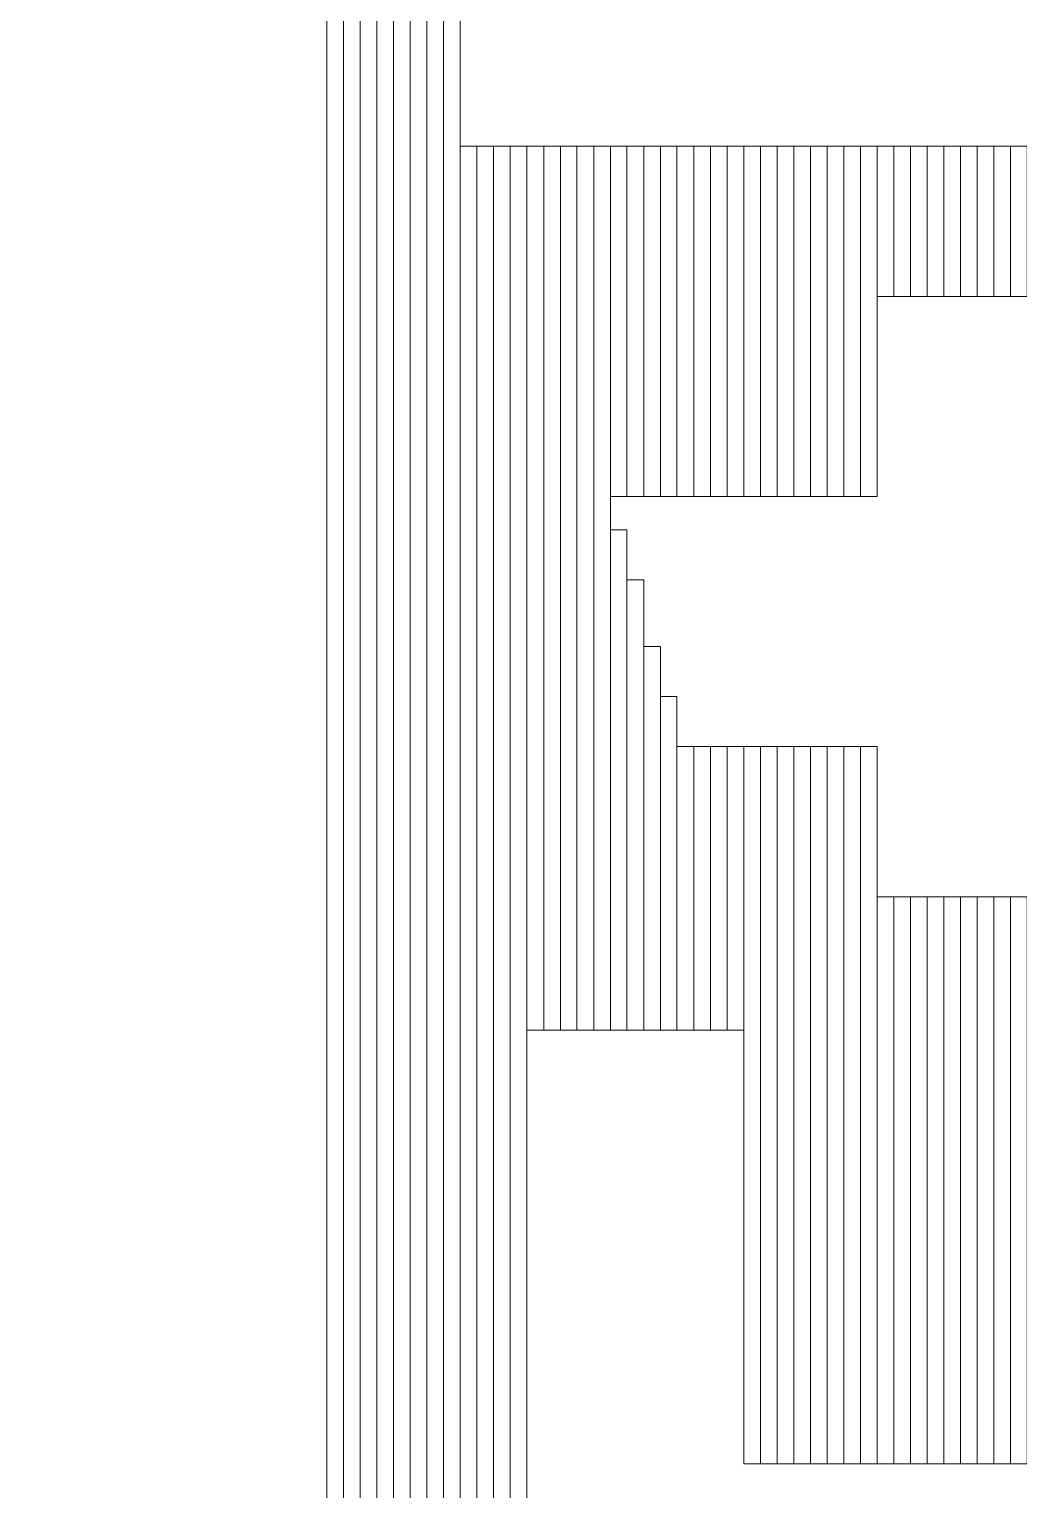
# Model space of a CAD drawing. Header units: millimetres. Extents: x -90 to 99, y -65 to 67.
# Drawn here: x -50.941 to -49.433, y 13.297 to 15.522 of the extents above; entities that cross this region are included whole.
import ezdxf

# ---------------------------------------------------------------- set-up
doc = ezdxf.new("R2010")
doc.units = ezdxf.units.MM
doc.header["$MEASUREMENT"] = 0
doc.layers.add('BG_OUTLINE', color=7, linetype='Continuous')
doc.layers.add('MA_PEN3', color=7, linetype='Continuous')

msp = doc.modelspace()

# ---------------------------------------------------------------- linework, layer by layer
at = {"layer": 'BG_OUTLINE', "color": 3, "lineweight": 9}
msp.add_open_spline([(-71.7269, -61.8795), (-71.7269, -61.8795), (-71.7343, 42.2681), (-71.7343, 42.2681), (-71.7343, 42.2681), (-71.7348, 43.0066), (-71.4419, 43.715), (-70.92, 44.2375), (-70.92, 44.2375), (-70.3982, 44.76), (-69.6866, 45.0538), (-68.9482, 45.0543), (-68.9482, 45.0543), (-68.9482, 45.0543), (75.2046, 45.0543), (75.2046, 45.0543), (75.2046, 45.0543), (76.8319, 45.0552), (78.1763, 43.7805), (78.2661, 42.1556), (78.2661, 42.1556), (78.2661, 42.1556), (78.2661, 31.2814), (78.2661, 31.2814), (78.2661, 31.2814), (78.2661, 31.2814), (72.2646, 31.2814), (72.2646, 31.2814), (72.2646, 31.2814), (72.2646, 31.2814), (72.2646, 26.9814), (72.2646, 26.9814), (72.2646, 26.9814), (72.2646, 26.9814), (78.2661, 26.9814), (78.2661, 26.9814), (78.2661, 26.9814), (78.2661, 26.9814), (78.2661, 18.6553), (78.2661, 18.6553), (78.2661, 18.6553), (78.2661, 18.6553), (72.2496, 18.6553), (72.2496, 18.6553), (72.2496, 18.6553), (72.2496, 18.6553), (72.2496, 14.3553), (72.2496, 14.3553), (72.2496, 14.3553), (72.2496, 14.3553), (78.2661, 14.3553), (78.2661, 14.3553), (78.2661, 14.3553), (78.2661, 14.3553), (78.2661, 9.255), (78.2661, 9.255), (78.2661, 9.255), (78.2661, 9.255), (72.2648, 9.255), (72.2648, 9.255), (72.2648, 9.255), (72.2648, 9.255), (72.2648, 4.955), (72.2648, 4.955), (72.2648, 4.955), (72.2648, 4.955), (78.2661, 4.955), (78.2661, 4.955), (78.2661, 4.955), (78.2661, 4.955), (78.2661, -3.3762), (78.2661, -3.3762), (78.2661, -3.3762), (78.2661, -3.3762), (72.2445, -3.3762), (72.2445, -3.3762), (72.2445, -3.3762), (72.2445, -3.3762), (72.2445, -7.6762), (72.2445, -7.6762), (72.2445, -7.6762), (72.2445, -7.6762), (78.2661, -7.6762), (78.2661, -7.6762), (78.2661, -7.6762), (78.2661, -7.6762), (78.2661, -12.7615), (78.2661, -12.7615), (78.2661, -12.7615), (78.2661, -12.7615), (72.2651, -12.7615), (72.2651, -12.7615), (72.2651, -12.7615), (72.2651, -12.7615), (72.2651, -17.0615), (72.2651, -17.0615), (72.2651, -17.0615), (72.2651, -17.0615), (78.2661, -17.0615), (78.2661, -17.0615), (78.2661, -17.0615), (78.2661, -17.0615), (78.2661, -25.4097), (78.2661, -25.4097), (78.2661, -25.4097), (78.2661, -25.4097), (72.2656, -25.4097), (72.2656, -25.4097), (72.2656, -25.4097), (72.2656, -25.4097), (72.2656, -29.7097), (72.2656, -29.7097), (72.2656, -29.7097), (72.2656, -29.7097), (78.2661, -29.7097), (78.2661, -29.7097), (78.2661, -29.7097), (78.2661, -29.7097), (78.2661, -34.793), (78.2661, -34.793), (78.2661, -34.793), (78.2661, -34.793), (72.2679, -34.793), (72.2679, -34.793), (72.2679, -34.793), (72.2679, -34.793), (72.2679, -39.0929), (72.2679, -39.0929), (72.2679, -39.0929), (72.2679, -39.0929), (78.2661, -39.0929), (78.2661, -39.0929), (78.2661, -39.0929), (78.2661, -39.0929), (78.2661, -47.4269), (78.2661, -47.4269), (78.2661, -47.4269), (78.2661, -47.4269), (72.2679, -47.4269), (72.2679, -47.4269), (72.2679, -47.4269), (72.2679, -47.4269), (72.2679, -51.7269), (72.2679, -51.7269), (72.2679, -51.7269), (72.2679, -51.7269), (78.2661, -51.7269), (78.2661, -51.7269), (78.2661, -51.7269), (78.2661, -51.7269), (78.2661, -51.8138), (78.2661, -51.8138), (78.2661, -51.8138), (78.2661, -51.8138), (78.2656, -61.8468), (78.2656, -61.8468), (78.2656, -61.8468), (78.2661, -62.6669), (77.9407, -63.4536), (77.3612, -64.0339), (77.3612, -64.0339), (76.7817, -64.6142), (75.9915, -64.9405), (75.1713, -64.941), (75.1713, -64.941), (75.1713, -64.941), (-68.6609, -64.9456), (-68.6609, -64.9456), (-68.6609, -64.9456), (-69.4735, -64.9461), (-70.2531, -64.6237), (-70.8281, -64.0495), (-70.8281, -64.0495), (-71.4031, -63.4752), (-71.7264, -62.6922), (-71.7269, -61.8795)], degree=3, knots=[0, 0, 0, 0, 0.022727, 0.022727, 0.022727, 0.022727, 0.045455, 0.045455, 0.045455, 0.045455, 0.068182, 0.068182, 0.068182, 0.068182, 0.090909, 0.090909, 0.090909, 0.090909, 0.113636, 0.113636, 0.113636, 0.113636, 0.136364, 0.136364, 0.136364, 0.136364, 0.159091, 0.159091, 0.159091, 0.159091, 0.181818, 0.181818, 0.181818, 0.181818, 0.204545, 0.204545, 0.204545, 0.204545, 0.227273, 0.227273, 0.227273, 0.227273, 0.25, 0.25, 0.25, 0.25, 0.272727, 0.272727, 0.272727, 0.272727, 0.295455, 0.295455, 0.295455, 0.295455, 0.318182, 0.318182, 0.318182, 0.318182, 0.340909, 0.340909, 0.340909, 0.340909, 0.363636, 0.363636, 0.363636, 0.363636, 0.386364, 0.386364, 0.386364, 0.386364, 0.409091, 0.409091, 0.409091, 0.409091, 0.431818, 0.431818, 0.431818, 0.431818, 0.454545, 0.454545, 0.454545, 0.454545, 0.477273, 0.477273, 0.477273, 0.477273, 0.5, 0.5, 0.5, 0.5, 0.522727, 0.522727, 0.522727, 0.522727, 0.545455, 0.545455, 0.545455, 0.545455, 0.568182, 0.568182, 0.568182, 0.568182, 0.590909, 0.590909, 0.590909, 0.590909, 0.613636, 0.613636, 0.613636, 0.613636, 0.636364, 0.636364, 0.636364, 0.636364, 0.659091, 0.659091, 0.659091, 0.659091, 0.681818, 0.681818, 0.681818, 0.681818, 0.704545, 0.704545, 0.704545, 0.704545, 0.727273, 0.727273, 0.727273, 0.727273, 0.75, 0.75, 0.75, 0.75, 0.772727, 0.772727, 0.772727, 0.772727, 0.795455, 0.795455, 0.795455, 0.795455, 0.818182, 0.818182, 0.818182, 0.818182, 0.840909, 0.840909, 0.840909, 0.840909, 0.863636, 0.863636, 0.863636, 0.863636, 0.886364, 0.886364, 0.886364, 0.886364, 0.909091, 0.909091, 0.909091, 0.909091, 0.931818, 0.931818, 0.931818, 0.931818, 0.954545, 0.954545, 0.954545, 0.954545, 0.977273, 0.977273, 0.977273, 0.977273, 1, 1, 1, 1], dxfattribs=at)
at = {"layer": 'MA_PEN3', "color": 5, "lineweight": 9}
for points in [[(-50.4617, 12.6512), (-50.4617, 12.6512), (-50.4871, 12.6512), (-50.4871, 12.6512), (-50.4871, 12.6512), (-50.4871, 12.6512), (-50.4871, 25.0972), (-50.4871, 25.0972), (-50.4871, 25.0972), (-50.4871, 25.0972), (-50.4617, 25.0972), (-50.4617, 25.0972), (-50.4617, 25.0972), (-50.4617, 25.0972), (-50.4617, 12.6512), (-50.4617, 12.6512)], [(-50.4363, 12.6512), (-50.4363, 12.6512), (-50.4617, 12.6512), (-50.4617, 12.6512), (-50.4617, 12.6512), (-50.4617, 12.6512), (-50.4617, 25.0972), (-50.4617, 25.0972), (-50.4617, 25.0972), (-50.4617, 25.0972), (-50.4363, 25.0972), (-50.4363, 25.0972), (-50.4363, 25.0972), (-50.4363, 25.0972), (-50.4363, 12.6512), (-50.4363, 12.6512)], [(-50.4109, 12.6512), (-50.4109, 12.6512), (-50.4363, 12.6512), (-50.4363, 12.6512), (-50.4363, 12.6512), (-50.4363, 12.6512), (-50.4363, 25.0972), (-50.4363, 25.0972), (-50.4363, 25.0972), (-50.4363, 25.0972), (-50.4109, 25.0972), (-50.4109, 25.0972), (-50.4109, 25.0972), (-50.4109, 25.0972), (-50.4109, 12.6512), (-50.4109, 12.6512)], [(-50.3855, 12.6512), (-50.3855, 12.6512), (-50.4109, 12.6512), (-50.4109, 12.6512), (-50.4109, 12.6512), (-50.4109, 12.6512), (-50.4109, 25.0972), (-50.4109, 25.0972), (-50.4109, 25.0972), (-50.4109, 25.0972), (-50.3855, 25.0972), (-50.3855, 25.0972), (-50.3855, 25.0972), (-50.3855, 25.0972), (-50.3855, 12.6512), (-50.3855, 12.6512)], [(-50.3601, 12.6512), (-50.3601, 12.6512), (-50.3855, 12.6512), (-50.3855, 12.6512), (-50.3855, 12.6512), (-50.3855, 12.6512), (-50.3855, 25.0972), (-50.3855, 25.0972), (-50.3855, 25.0972), (-50.3855, 25.0972), (-50.3601, 25.0972), (-50.3601, 25.0972), (-50.3601, 25.0972), (-50.3601, 25.0972), (-50.3601, 12.6512), (-50.3601, 12.6512)], [(-50.3347, 12.6512), (-50.3347, 12.6512), (-50.3601, 12.6512), (-50.3601, 12.6512), (-50.3601, 12.6512), (-50.3601, 12.6512), (-50.3601, 25.0972), (-50.3601, 25.0972), (-50.3601, 25.0972), (-50.3601, 25.0972), (-50.3347, 25.0972), (-50.3347, 25.0972), (-50.3347, 25.0972), (-50.3347, 25.0972), (-50.3347, 12.6512), (-50.3347, 12.6512)], [(-50.3093, 12.6512), (-50.3093, 12.6512), (-50.3347, 12.6512), (-50.3347, 12.6512), (-50.3347, 12.6512), (-50.3347, 12.6512), (-50.3347, 25.0972), (-50.3347, 25.0972), (-50.3347, 25.0972), (-50.3347, 25.0972), (-50.3093, 25.0972), (-50.3093, 25.0972), (-50.3093, 25.0972), (-50.3093, 25.0972), (-50.3093, 12.6512), (-50.3093, 12.6512)], [(-50.2839, 12.6512), (-50.2839, 12.6512), (-50.3093, 12.6512), (-50.3093, 12.6512), (-50.3093, 12.6512), (-50.3093, 12.6512), (-50.3093, 25.0972), (-50.3093, 25.0972), (-50.3093, 25.0972), (-50.3093, 25.0972), (-50.2839, 25.0972), (-50.2839, 25.0972), (-50.2839, 25.0972), (-50.2839, 25.0972), (-50.2839, 12.6512), (-50.2839, 12.6512)], [(-50.2586, 12.6512), (-50.2586, 12.6512), (-50.2839, 12.6512), (-50.2839, 12.6512), (-50.2839, 12.6512), (-50.2839, 12.6512), (-50.2839, 15.3436), (-50.2839, 15.3436), (-50.2839, 15.3436), (-50.2839, 15.3436), (-50.2586, 15.3436), (-50.2586, 15.3436), (-50.2586, 15.3436), (-50.2586, 15.3436), (-50.2586, 12.6512), (-50.2586, 12.6512)], [(-50.2331, 12.6512), (-50.2331, 12.6512), (-50.2586, 12.6512), (-50.2586, 12.6512), (-50.2586, 12.6512), (-50.2586, 12.6512), (-50.2586, 15.3436), (-50.2586, 15.3436), (-50.2586, 15.3436), (-50.2586, 15.3436), (-50.2331, 15.3436), (-50.2331, 15.3436), (-50.2331, 15.3436), (-50.2331, 15.3436), (-50.2331, 12.6512), (-50.2331, 12.6512)], [(-50.2077, 12.6512), (-50.2077, 12.6512), (-50.2331, 12.6512), (-50.2331, 12.6512), (-50.2331, 12.6512), (-50.2331, 12.6512), (-50.2331, 15.3436), (-50.2331, 15.3436), (-50.2331, 15.3436), (-50.2331, 15.3436), (-50.2077, 15.3436), (-50.2077, 15.3436), (-50.2077, 15.3436), (-50.2077, 15.3436), (-50.2077, 12.6512), (-50.2077, 12.6512)], [(-50.1824, 12.6512), (-50.1824, 12.6512), (-50.2077, 12.6512), (-50.2077, 12.6512), (-50.2077, 12.6512), (-50.2077, 12.6512), (-50.2077, 15.3436), (-50.2077, 15.3436), (-50.2077, 15.3436), (-50.2077, 15.3436), (-50.1824, 15.3436), (-50.1824, 15.3436), (-50.1824, 15.3436), (-50.1824, 15.3436), (-50.1824, 12.6512), (-50.1824, 12.6512)], [(-50.1569, 13.9974), (-50.1569, 13.9974), (-50.1824, 13.9974), (-50.1824, 13.9974), (-50.1824, 13.9974), (-50.1824, 13.9974), (-50.1824, 15.3436), (-50.1824, 15.3436), (-50.1824, 15.3436), (-50.1824, 15.3436), (-50.1569, 15.3436), (-50.1569, 15.3436), (-50.1569, 15.3436), (-50.1569, 15.3436), (-50.1569, 13.9974), (-50.1569, 13.9974)], [(-50.1315, 13.9974), (-50.1315, 13.9974), (-50.1569, 13.9974), (-50.1569, 13.9974), (-50.1569, 13.9974), (-50.1569, 13.9974), (-50.1569, 15.3436), (-50.1569, 15.3436), (-50.1569, 15.3436), (-50.1569, 15.3436), (-50.1315, 15.3436), (-50.1315, 15.3436), (-50.1315, 15.3436), (-50.1315, 15.3436), (-50.1315, 13.9974), (-50.1315, 13.9974)], [(-50.1062, 13.9974), (-50.1062, 13.9974), (-50.1315, 13.9974), (-50.1315, 13.9974), (-50.1315, 13.9974), (-50.1315, 13.9974), (-50.1315, 15.3436), (-50.1315, 15.3436), (-50.1315, 15.3436), (-50.1315, 15.3436), (-50.1062, 15.3436), (-50.1062, 15.3436), (-50.1062, 15.3436), (-50.1062, 15.3436), (-50.1062, 13.9974), (-50.1062, 13.9974)], [(-50.0807, 13.9974), (-50.0807, 13.9974), (-50.1062, 13.9974), (-50.1062, 13.9974), (-50.1062, 13.9974), (-50.1062, 13.9974), (-50.1062, 15.3436), (-50.1062, 15.3436), (-50.1062, 15.3436), (-50.1062, 15.3436), (-50.0807, 15.3436), (-50.0807, 15.3436), (-50.0807, 15.3436), (-50.0807, 15.3436), (-50.0807, 13.9974), (-50.0807, 13.9974)], [(-50.0553, 13.9974), (-50.0553, 13.9974), (-50.0807, 13.9974), (-50.0807, 13.9974), (-50.0807, 13.9974), (-50.0807, 13.9974), (-50.0807, 15.3436), (-50.0807, 15.3436), (-50.0807, 15.3436), (-50.0807, 15.3436), (-50.0553, 15.3436), (-50.0553, 15.3436), (-50.0553, 15.3436), (-50.0553, 15.3436), (-50.0553, 13.9974), (-50.0553, 13.9974)], [(-50.03, 14.8102), (-50.03, 14.8102), (-50.0553, 14.8102), (-50.0553, 14.8102), (-50.0553, 14.8102), (-50.0553, 14.8102), (-50.0553, 15.3436), (-50.0553, 15.3436), (-50.0553, 15.3436), (-50.0553, 15.3436), (-50.03, 15.3436), (-50.03, 15.3436), (-50.03, 15.3436), (-50.03, 15.3436), (-50.03, 14.8102), (-50.03, 14.8102)], [(-50.0045, 14.8102), (-50.0045, 14.8102), (-50.03, 14.8102), (-50.03, 14.8102), (-50.03, 14.8102), (-50.03, 14.8102), (-50.03, 15.3436), (-50.03, 15.3436), (-50.03, 15.3436), (-50.03, 15.3436), (-50.0045, 15.3436), (-50.0045, 15.3436), (-50.0045, 15.3436), (-50.0045, 15.3436), (-50.0045, 14.8102), (-50.0045, 14.8102)], [(-49.9791, 14.8102), (-49.9791, 14.8102), (-50.0045, 14.8102), (-50.0045, 14.8102), (-50.0045, 14.8102), (-50.0045, 14.8102), (-50.0045, 15.3436), (-50.0045, 15.3436), (-50.0045, 15.3436), (-50.0045, 15.3436), (-49.9791, 15.3436), (-49.9791, 15.3436), (-49.9791, 15.3436), (-49.9791, 15.3436), (-49.9791, 14.8102), (-49.9791, 14.8102)], [(-49.9538, 14.8102), (-49.9538, 14.8102), (-49.9791, 14.8102), (-49.9791, 14.8102), (-49.9791, 14.8102), (-49.9791, 14.8102), (-49.9791, 15.3436), (-49.9791, 15.3436), (-49.9791, 15.3436), (-49.9791, 15.3436), (-49.9538, 15.3436), (-49.9538, 15.3436), (-49.9538, 15.3436), (-49.9538, 15.3436), (-49.9538, 14.8102), (-49.9538, 14.8102)], [(-49.9283, 14.8102), (-49.9283, 14.8102), (-49.9538, 14.8102), (-49.9538, 14.8102), (-49.9538, 14.8102), (-49.9538, 14.8102), (-49.9538, 15.3436), (-49.9538, 15.3436), (-49.9538, 15.3436), (-49.9538, 15.3436), (-49.9283, 15.3436), (-49.9283, 15.3436), (-49.9283, 15.3436), (-49.9283, 15.3436), (-49.9283, 14.8102), (-49.9283, 14.8102)], [(-49.9029, 14.8102), (-49.9029, 14.8102), (-49.9283, 14.8102), (-49.9283, 14.8102), (-49.9283, 14.8102), (-49.9283, 14.8102), (-49.9283, 15.3436), (-49.9283, 15.3436), (-49.9283, 15.3436), (-49.9283, 15.3436), (-49.9029, 15.3436), (-49.9029, 15.3436), (-49.9029, 15.3436), (-49.9029, 15.3436), (-49.9029, 14.8102), (-49.9029, 14.8102)], [(-49.8776, 14.8102), (-49.8776, 14.8102), (-49.9029, 14.8102), (-49.9029, 14.8102), (-49.9029, 14.8102), (-49.9029, 14.8102), (-49.9029, 15.3436), (-49.9029, 15.3436), (-49.9029, 15.3436), (-49.9029, 15.3436), (-49.8776, 15.3436), (-49.8776, 15.3436), (-49.8776, 15.3436), (-49.8776, 15.3436), (-49.8776, 14.8102), (-49.8776, 14.8102)], [(-49.8521, 14.8102), (-49.8521, 14.8102), (-49.8776, 14.8102), (-49.8776, 14.8102), (-49.8776, 14.8102), (-49.8776, 14.8102), (-49.8776, 15.3436), (-49.8776, 15.3436), (-49.8776, 15.3436), (-49.8776, 15.3436), (-49.8521, 15.3436), (-49.8521, 15.3436), (-49.8521, 15.3436), (-49.8521, 15.3436), (-49.8521, 14.8102), (-49.8521, 14.8102)], [(-49.8267, 14.8102), (-49.8267, 14.8102), (-49.8521, 14.8102), (-49.8521, 14.8102), (-49.8521, 14.8102), (-49.8521, 14.8102), (-49.8521, 15.3436), (-49.8521, 15.3436), (-49.8521, 15.3436), (-49.8521, 15.3436), (-49.8267, 15.3436), (-49.8267, 15.3436), (-49.8267, 15.3436), (-49.8267, 15.3436), (-49.8267, 14.8102), (-49.8267, 14.8102)], [(-49.8014, 14.8102), (-49.8014, 14.8102), (-49.8267, 14.8102), (-49.8267, 14.8102), (-49.8267, 14.8102), (-49.8267, 14.8102), (-49.8267, 15.3436), (-49.8267, 15.3436), (-49.8267, 15.3436), (-49.8267, 15.3436), (-49.8014, 15.3436), (-49.8014, 15.3436), (-49.8014, 15.3436), (-49.8014, 15.3436), (-49.8014, 14.8102), (-49.8014, 14.8102)], [(-49.7759, 14.8102), (-49.7759, 14.8102), (-49.8014, 14.8102), (-49.8014, 14.8102), (-49.8014, 14.8102), (-49.8014, 14.8102), (-49.8014, 15.3436), (-49.8014, 15.3436), (-49.8014, 15.3436), (-49.8014, 15.3436), (-49.7759, 15.3436), (-49.7759, 15.3436), (-49.7759, 15.3436), (-49.7759, 15.3436), (-49.7759, 14.8102), (-49.7759, 14.8102)], [(-49.7505, 14.8102), (-49.7505, 14.8102), (-49.7759, 14.8102), (-49.7759, 14.8102), (-49.7759, 14.8102), (-49.7759, 14.8102), (-49.7759, 15.3436), (-49.7759, 15.3436), (-49.7759, 15.3436), (-49.7759, 15.3436), (-49.7505, 15.3436), (-49.7505, 15.3436), (-49.7505, 15.3436), (-49.7505, 15.3436), (-49.7505, 14.8102), (-49.7505, 14.8102)], [(-49.7252, 14.8102), (-49.7252, 14.8102), (-49.7505, 14.8102), (-49.7505, 14.8102), (-49.7505, 14.8102), (-49.7505, 14.8102), (-49.7505, 15.3436), (-49.7505, 15.3436), (-49.7505, 15.3436), (-49.7505, 15.3436), (-49.7252, 15.3436), (-49.7252, 15.3436), (-49.7252, 15.3436), (-49.7252, 15.3436), (-49.7252, 14.8102), (-49.7252, 14.8102)], [(-49.6997, 14.8102), (-49.6997, 14.8102), (-49.7252, 14.8102), (-49.7252, 14.8102), (-49.7252, 14.8102), (-49.7252, 14.8102), (-49.7252, 15.3436), (-49.7252, 15.3436), (-49.7252, 15.3436), (-49.7252, 15.3436), (-49.6997, 15.3436), (-49.6997, 15.3436), (-49.6997, 15.3436), (-49.6997, 15.3436), (-49.6997, 14.8102), (-49.6997, 14.8102)], [(-49.6743, 14.8102), (-49.6743, 14.8102), (-49.6997, 14.8102), (-49.6997, 14.8102), (-49.6997, 14.8102), (-49.6997, 14.8102), (-49.6997, 15.3436), (-49.6997, 15.3436), (-49.6997, 15.3436), (-49.6997, 15.3436), (-49.6743, 15.3436), (-49.6743, 15.3436), (-49.6743, 15.3436), (-49.6743, 15.3436), (-49.6743, 14.8102), (-49.6743, 14.8102)], [(-49.649, 14.8102), (-49.649, 14.8102), (-49.6743, 14.8102), (-49.6743, 14.8102), (-49.6743, 14.8102), (-49.6743, 14.8102), (-49.6743, 15.3436), (-49.6743, 15.3436), (-49.6743, 15.3436), (-49.6743, 15.3436), (-49.649, 15.3436), (-49.649, 15.3436), (-49.649, 15.3436), (-49.649, 15.3436), (-49.649, 14.8102), (-49.649, 14.8102)], [(-49.6235, 15.115), (-49.6235, 15.115), (-49.649, 15.115), (-49.649, 15.115), (-49.649, 15.115), (-49.649, 15.115), (-49.649, 15.3436), (-49.649, 15.3436), (-49.649, 15.3436), (-49.649, 15.3436), (-49.6235, 15.3436), (-49.6235, 15.3436), (-49.6235, 15.3436), (-49.6235, 15.3436), (-49.6235, 15.115), (-49.6235, 15.115)], [(-49.5981, 15.115), (-49.5981, 15.115), (-49.6235, 15.115), (-49.6235, 15.115), (-49.6235, 15.115), (-49.6235, 15.115), (-49.6235, 15.3436), (-49.6235, 15.3436), (-49.6235, 15.3436), (-49.6235, 15.3436), (-49.5981, 15.3436), (-49.5981, 15.3436), (-49.5981, 15.3436), (-49.5981, 15.3436), (-49.5981, 15.115), (-49.5981, 15.115)], [(-49.5728, 15.115), (-49.5728, 15.115), (-49.5981, 15.115), (-49.5981, 15.115), (-49.5981, 15.115), (-49.5981, 15.115), (-49.5981, 15.3436), (-49.5981, 15.3436), (-49.5981, 15.3436), (-49.5981, 15.3436), (-49.5728, 15.3436), (-49.5728, 15.3436), (-49.5728, 15.3436), (-49.5728, 15.3436), (-49.5728, 15.115), (-49.5728, 15.115)], [(-49.5473, 15.115), (-49.5473, 15.115), (-49.5728, 15.115), (-49.5728, 15.115), (-49.5728, 15.115), (-49.5728, 15.115), (-49.5728, 15.3436), (-49.5728, 15.3436), (-49.5728, 15.3436), (-49.5728, 15.3436), (-49.5473, 15.3436), (-49.5473, 15.3436), (-49.5473, 15.3436), (-49.5473, 15.3436), (-49.5473, 15.115), (-49.5473, 15.115)], [(-49.5219, 15.115), (-49.5219, 15.115), (-49.5473, 15.115), (-49.5473, 15.115), (-49.5473, 15.115), (-49.5473, 15.115), (-49.5473, 15.3436), (-49.5473, 15.3436), (-49.5473, 15.3436), (-49.5473, 15.3436), (-49.5219, 15.3436), (-49.5219, 15.3436), (-49.5219, 15.3436), (-49.5219, 15.3436), (-49.5219, 15.115), (-49.5219, 15.115)], [(-49.4966, 15.115), (-49.4966, 15.115), (-49.5219, 15.115), (-49.5219, 15.115), (-49.5219, 15.115), (-49.5219, 15.115), (-49.5219, 15.3436), (-49.5219, 15.3436), (-49.5219, 15.3436), (-49.5219, 15.3436), (-49.4966, 15.3436), (-49.4966, 15.3436), (-49.4966, 15.3436), (-49.4966, 15.3436), (-49.4966, 15.115), (-49.4966, 15.115)], [(-49.4711, 15.115), (-49.4711, 15.115), (-49.4966, 15.115), (-49.4966, 15.115), (-49.4966, 15.115), (-49.4966, 15.115), (-49.4966, 15.3436), (-49.4966, 15.3436), (-49.4966, 15.3436), (-49.4966, 15.3436), (-49.4711, 15.3436), (-49.4711, 15.3436), (-49.4711, 15.3436), (-49.4711, 15.3436), (-49.4711, 15.115), (-49.4711, 15.115)], [(-49.4457, 15.115), (-49.4457, 15.115), (-49.4711, 15.115), (-49.4711, 15.115), (-49.4711, 15.115), (-49.4711, 15.115), (-49.4711, 15.3436), (-49.4711, 15.3436), (-49.4711, 15.3436), (-49.4711, 15.3436), (-49.4457, 15.3436), (-49.4457, 15.3436), (-49.4457, 15.3436), (-49.4457, 15.3436), (-49.4457, 15.115), (-49.4457, 15.115)], [(-49.4204, 15.115), (-49.4204, 15.115), (-49.4457, 15.115), (-49.4457, 15.115), (-49.4457, 15.115), (-49.4457, 15.115), (-49.4457, 15.3436), (-49.4457, 15.3436), (-49.4457, 15.3436), (-49.4457, 15.3436), (-49.4204, 15.3436), (-49.4204, 15.3436), (-49.4204, 15.3436), (-49.4204, 15.3436), (-49.4204, 15.115), (-49.4204, 15.115)], [(-50.03, 13.9974), (-50.03, 13.9974), (-50.0553, 13.9974), (-50.0553, 13.9974), (-50.0553, 13.9974), (-50.0553, 13.9974), (-50.0553, 14.7594), (-50.0553, 14.7594), (-50.0553, 14.7594), (-50.0553, 14.7594), (-50.03, 14.7594), (-50.03, 14.7594), (-50.03, 14.7594), (-50.03, 14.7594), (-50.03, 13.9974), (-50.03, 13.9974)], [(-50.0045, 13.9974), (-50.0045, 13.9974), (-50.03, 13.9974), (-50.03, 13.9974), (-50.03, 13.9974), (-50.03, 13.9974), (-50.03, 14.6832), (-50.03, 14.6832), (-50.03, 14.6832), (-50.03, 14.6832), (-50.0045, 14.6832), (-50.0045, 14.6832), (-50.0045, 14.6832), (-50.0045, 14.6832), (-50.0045, 13.9974), (-50.0045, 13.9974)], [(-49.9791, 13.9974), (-49.9791, 13.9974), (-50.0045, 13.9974), (-50.0045, 13.9974), (-50.0045, 13.9974), (-50.0045, 13.9974), (-50.0045, 14.5816), (-50.0045, 14.5816), (-50.0045, 14.5816), (-50.0045, 14.5816), (-49.9791, 14.5816), (-49.9791, 14.5816), (-49.9791, 14.5816), (-49.9791, 14.5816), (-49.9791, 13.9974), (-49.9791, 13.9974)], [(-49.9538, 13.9974), (-49.9538, 13.9974), (-49.9791, 13.9974), (-49.9791, 13.9974), (-49.9791, 13.9974), (-49.9791, 13.9974), (-49.9791, 14.5054), (-49.9791, 14.5054), (-49.9791, 14.5054), (-49.9791, 14.5054), (-49.9538, 14.5054), (-49.9538, 14.5054), (-49.9538, 14.5054), (-49.9538, 14.5054), (-49.9538, 13.9974), (-49.9538, 13.9974)], [(-49.9283, 13.9974), (-49.9283, 13.9974), (-49.9538, 13.9974), (-49.9538, 13.9974), (-49.9538, 13.9974), (-49.9538, 13.9974), (-49.9538, 14.4292), (-49.9538, 14.4292), (-49.9538, 14.4292), (-49.9538, 14.4292), (-49.9283, 14.4292), (-49.9283, 14.4292), (-49.9283, 14.4292), (-49.9283, 14.4292), (-49.9283, 13.9974), (-49.9283, 13.9974)], [(-49.9029, 13.9974), (-49.9029, 13.9974), (-49.9283, 13.9974), (-49.9283, 13.9974), (-49.9283, 13.9974), (-49.9283, 13.9974), (-49.9283, 14.4292), (-49.9283, 14.4292), (-49.9283, 14.4292), (-49.9283, 14.4292), (-49.9029, 14.4292), (-49.9029, 14.4292), (-49.9029, 14.4292), (-49.9029, 14.4292), (-49.9029, 13.9974), (-49.9029, 13.9974)], [(-49.8776, 13.9974), (-49.8776, 13.9974), (-49.9029, 13.9974), (-49.9029, 13.9974), (-49.9029, 13.9974), (-49.9029, 13.9974), (-49.9029, 14.4292), (-49.9029, 14.4292), (-49.9029, 14.4292), (-49.9029, 14.4292), (-49.8776, 14.4292), (-49.8776, 14.4292), (-49.8776, 14.4292), (-49.8776, 14.4292), (-49.8776, 13.9974), (-49.8776, 13.9974)], [(-49.8521, 13.9974), (-49.8521, 13.9974), (-49.8776, 13.9974), (-49.8776, 13.9974), (-49.8776, 13.9974), (-49.8776, 13.9974), (-49.8776, 14.4292), (-49.8776, 14.4292), (-49.8776, 14.4292), (-49.8776, 14.4292), (-49.8521, 14.4292), (-49.8521, 14.4292), (-49.8521, 14.4292), (-49.8521, 14.4292), (-49.8521, 13.9974), (-49.8521, 13.9974)], [(-49.8267, 13.337), (-49.8267, 13.337), (-49.8521, 13.337), (-49.8521, 13.337), (-49.8521, 13.337), (-49.8521, 13.337), (-49.8521, 14.4292), (-49.8521, 14.4292), (-49.8521, 14.4292), (-49.8521, 14.4292), (-49.8267, 14.4292), (-49.8267, 14.4292), (-49.8267, 14.4292), (-49.8267, 14.4292), (-49.8267, 13.337), (-49.8267, 13.337)], [(-49.8014, 13.337), (-49.8014, 13.337), (-49.8267, 13.337), (-49.8267, 13.337), (-49.8267, 13.337), (-49.8267, 13.337), (-49.8267, 14.4292), (-49.8267, 14.4292), (-49.8267, 14.4292), (-49.8267, 14.4292), (-49.8014, 14.4292), (-49.8014, 14.4292), (-49.8014, 14.4292), (-49.8014, 14.4292), (-49.8014, 13.337), (-49.8014, 13.337)], [(-49.7759, 13.337), (-49.7759, 13.337), (-49.8014, 13.337), (-49.8014, 13.337), (-49.8014, 13.337), (-49.8014, 13.337), (-49.8014, 14.4292), (-49.8014, 14.4292), (-49.8014, 14.4292), (-49.8014, 14.4292), (-49.7759, 14.4292), (-49.7759, 14.4292), (-49.7759, 14.4292), (-49.7759, 14.4292), (-49.7759, 13.337), (-49.7759, 13.337)], [(-49.7505, 13.337), (-49.7505, 13.337), (-49.7759, 13.337), (-49.7759, 13.337), (-49.7759, 13.337), (-49.7759, 13.337), (-49.7759, 14.4292), (-49.7759, 14.4292), (-49.7759, 14.4292), (-49.7759, 14.4292), (-49.7505, 14.4292), (-49.7505, 14.4292), (-49.7505, 14.4292), (-49.7505, 14.4292), (-49.7505, 13.337), (-49.7505, 13.337)], [(-49.7252, 13.337), (-49.7252, 13.337), (-49.7505, 13.337), (-49.7505, 13.337), (-49.7505, 13.337), (-49.7505, 13.337), (-49.7505, 14.4292), (-49.7505, 14.4292), (-49.7505, 14.4292), (-49.7505, 14.4292), (-49.7252, 14.4292), (-49.7252, 14.4292), (-49.7252, 14.4292), (-49.7252, 14.4292), (-49.7252, 13.337), (-49.7252, 13.337)], [(-49.6997, 13.337), (-49.6997, 13.337), (-49.7252, 13.337), (-49.7252, 13.337), (-49.7252, 13.337), (-49.7252, 13.337), (-49.7252, 14.4292), (-49.7252, 14.4292), (-49.7252, 14.4292), (-49.7252, 14.4292), (-49.6997, 14.4292), (-49.6997, 14.4292), (-49.6997, 14.4292), (-49.6997, 14.4292), (-49.6997, 13.337), (-49.6997, 13.337)], [(-49.6743, 13.337), (-49.6743, 13.337), (-49.6997, 13.337), (-49.6997, 13.337), (-49.6997, 13.337), (-49.6997, 13.337), (-49.6997, 14.4292), (-49.6997, 14.4292), (-49.6997, 14.4292), (-49.6997, 14.4292), (-49.6743, 14.4292), (-49.6743, 14.4292), (-49.6743, 14.4292), (-49.6743, 14.4292), (-49.6743, 13.337), (-49.6743, 13.337)], [(-49.649, 13.337), (-49.649, 13.337), (-49.6743, 13.337), (-49.6743, 13.337), (-49.6743, 13.337), (-49.6743, 13.337), (-49.6743, 14.4292), (-49.6743, 14.4292), (-49.6743, 14.4292), (-49.6743, 14.4292), (-49.649, 14.4292), (-49.649, 14.4292), (-49.649, 14.4292), (-49.649, 14.4292), (-49.649, 13.337), (-49.649, 13.337)], [(-49.6235, 13.337), (-49.6235, 13.337), (-49.649, 13.337), (-49.649, 13.337), (-49.649, 13.337), (-49.649, 13.337), (-49.649, 14.2006), (-49.649, 14.2006), (-49.649, 14.2006), (-49.649, 14.2006), (-49.6235, 14.2006), (-49.6235, 14.2006), (-49.6235, 14.2006), (-49.6235, 14.2006), (-49.6235, 13.337), (-49.6235, 13.337)], [(-49.5981, 13.337), (-49.5981, 13.337), (-49.6235, 13.337), (-49.6235, 13.337), (-49.6235, 13.337), (-49.6235, 13.337), (-49.6235, 14.2006), (-49.6235, 14.2006), (-49.6235, 14.2006), (-49.6235, 14.2006), (-49.5981, 14.2006), (-49.5981, 14.2006), (-49.5981, 14.2006), (-49.5981, 14.2006), (-49.5981, 13.337), (-49.5981, 13.337)], [(-49.5728, 13.337), (-49.5728, 13.337), (-49.5981, 13.337), (-49.5981, 13.337), (-49.5981, 13.337), (-49.5981, 13.337), (-49.5981, 14.2006), (-49.5981, 14.2006), (-49.5981, 14.2006), (-49.5981, 14.2006), (-49.5728, 14.2006), (-49.5728, 14.2006), (-49.5728, 14.2006), (-49.5728, 14.2006), (-49.5728, 13.337), (-49.5728, 13.337)], [(-49.5473, 13.337), (-49.5473, 13.337), (-49.5728, 13.337), (-49.5728, 13.337), (-49.5728, 13.337), (-49.5728, 13.337), (-49.5728, 14.2006), (-49.5728, 14.2006), (-49.5728, 14.2006), (-49.5728, 14.2006), (-49.5473, 14.2006), (-49.5473, 14.2006), (-49.5473, 14.2006), (-49.5473, 14.2006), (-49.5473, 13.337), (-49.5473, 13.337)], [(-49.5219, 13.337), (-49.5219, 13.337), (-49.5473, 13.337), (-49.5473, 13.337), (-49.5473, 13.337), (-49.5473, 13.337), (-49.5473, 14.2006), (-49.5473, 14.2006), (-49.5473, 14.2006), (-49.5473, 14.2006), (-49.5219, 14.2006), (-49.5219, 14.2006), (-49.5219, 14.2006), (-49.5219, 14.2006), (-49.5219, 13.337), (-49.5219, 13.337)], [(-49.4966, 13.337), (-49.4966, 13.337), (-49.5219, 13.337), (-49.5219, 13.337), (-49.5219, 13.337), (-49.5219, 13.337), (-49.5219, 14.2006), (-49.5219, 14.2006), (-49.5219, 14.2006), (-49.5219, 14.2006), (-49.4966, 14.2006), (-49.4966, 14.2006), (-49.4966, 14.2006), (-49.4966, 14.2006), (-49.4966, 13.337), (-49.4966, 13.337)], [(-49.4711, 13.337), (-49.4711, 13.337), (-49.4966, 13.337), (-49.4966, 13.337), (-49.4966, 13.337), (-49.4966, 13.337), (-49.4966, 14.2006), (-49.4966, 14.2006), (-49.4966, 14.2006), (-49.4966, 14.2006), (-49.4711, 14.2006), (-49.4711, 14.2006), (-49.4711, 14.2006), (-49.4711, 14.2006), (-49.4711, 13.337), (-49.4711, 13.337)], [(-49.4457, 13.337), (-49.4457, 13.337), (-49.4711, 13.337), (-49.4711, 13.337), (-49.4711, 13.337), (-49.4711, 13.337), (-49.4711, 14.2006), (-49.4711, 14.2006), (-49.4711, 14.2006), (-49.4711, 14.2006), (-49.4457, 14.2006), (-49.4457, 14.2006), (-49.4457, 14.2006), (-49.4457, 14.2006), (-49.4457, 13.337), (-49.4457, 13.337)], [(-49.4204, 13.337), (-49.4204, 13.337), (-49.4457, 13.337), (-49.4457, 13.337), (-49.4457, 13.337), (-49.4457, 13.337), (-49.4457, 14.2006), (-49.4457, 14.2006), (-49.4457, 14.2006), (-49.4457, 14.2006), (-49.4204, 14.2006), (-49.4204, 14.2006), (-49.4204, 14.2006), (-49.4204, 14.2006), (-49.4204, 13.337), (-49.4204, 13.337)]]:
    msp.add_open_spline(points, degree=3, knots=[0, 0, 0, 0, 0.25, 0.25, 0.25, 0.25, 0.5, 0.5, 0.5, 0.5, 0.75, 0.75, 0.75, 0.75, 1, 1, 1, 1], dxfattribs=at)

doc.saveas('drawing.dxf')
